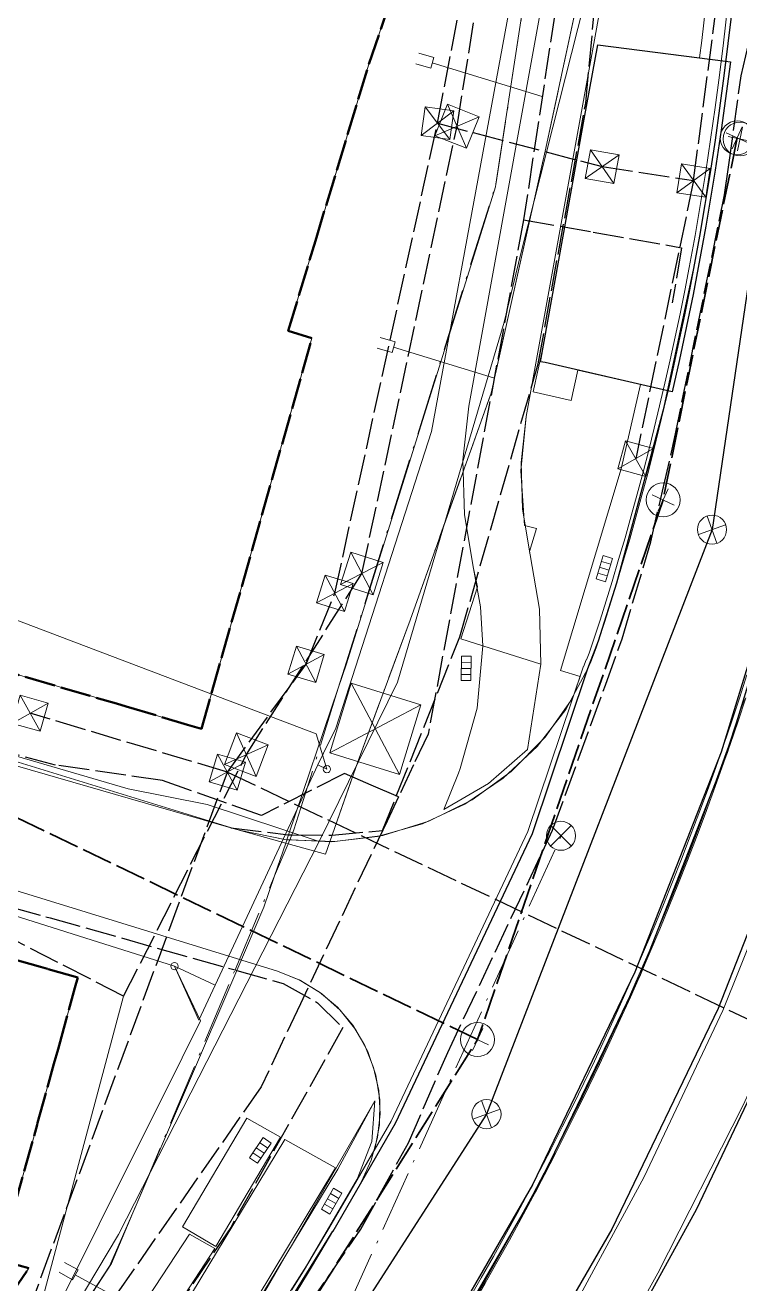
# Model space of a CAD drawing. Header units: metres. Extents: x 105014 to 106600, y 111320 to 118425.
# Drawn here: x 106035.5 to 106064.9, y 115625.7 to 115677.6 of the extents above; entities that cross this region are included whole.
import ezdxf

# ---------------------------------------------------------------- set-up
doc = ezdxf.new("R2010")
doc.units = ezdxf.units.M
doc.linetypes.add('DASHDOT', pattern=[3.556, 2.54, -0.508, 0, -0.508])
doc.linetypes.add('DASHED', pattern=[1.524, 1.27, -0.254])
for name, color, linetype, lineweight in [('00-BASE-LIMITE', 7, 'DASHED', 50), ('00-BASE-UE', 42, 'DASHED', 25), ('10-PAV-BOCACALLE', 9, 'CONTINUOUS', 13), ('10-PAV-CALZADA-BRT', 12, 'CONTINUOUS', 30), ('10-PAV-CALZADA-MIXTA', 8, 'CONTINUOUS', 30), ('10-PAV-CICLORUTA', 76, 'CONTINUOUS', 18), ('10-PAV-PARADERO', 30, 'CONTINUOUS', 30), ('10-PAV-SARDINEL', 252, 'CONTINUOUS', 13), ('20-EP-ZONA-DURA', 253, 'CONTINUOUS', 13), ('20-EP-ZONA-VERDE', 84, 'CONTINUOUS', 13), ('30-RED-ENEL-NODOS', 11, 'CONTINUOUS', 13), ('30-RED-ENEL-PROY', 1, 'DASHED', 25), ('30-RED-ETB-CAMARA', 151, 'CONTINUOUS', 13), ('30-RED-ETB-EXIST', 145, 'CONTINUOUS', 13), ('30-RED-MOVISTAR-CAMARA', 141, 'CONTINUOUS', 13), ('30-RED-MOVISTAR-EXIST', 135, 'CONTINUOUS', 13), ('30-RED-MOVISTAR-PROY', 4, 'DASHED', 25), ('30-RED-VANTI-EXIST', 52, 'CONTINUOUS', 13), ('30-RED-VANTI-PROY', 2, 'DASHED', 25), ('30-RED-VANTI-RETIRO', 8, 'DASHDOT', 13), ('35-RH-ACUE-DOMICILIARIA', 152, 'CONTINUOUS', 9), ('35-RH-ACUE-MENOR-EXIST', 151, 'CONTINUOUS', 13), ('35-RH-ACUE-MENOR-PROY', 5, 'DASHED', 25), ('35-RH-PLUV-COLECTOR', 96, 'CONTINUOUS', 30), ('35-RH-PLUV-NODOS', 94, 'CONTINUOUS', 13), ('35-RH-PLUV-RETIRO', 8, 'DASHDOT', 13), ('36-RH-SAN-COLECTOR-PROY', 6, 'DASHED', 35), ('36-RH-SAN-POZOS', 216, 'CONTINUOUS', 13)]:
    doc.layers.add(name, color=color, linetype=linetype, lineweight=lineweight)

# ---------------------------------------------------------------- blocks, each defined once
blk = doc.blocks.new('POSTE')
blk.add_circle((0, 0), 0.15)
blk = doc.blocks.new('CAJA_ENEL')
for p, q in [((-0.6, -0.6), (0.6, 0.6)), ((-0.6, 0.6), (0.6, -0.6))]:
    blk.add_line(p, q)
blk.add_lwpolyline([(-0.6, -0.6), (0.6, -0.6), (0.6, 0.6), (-0.6, 0.6)], close=True)
blk = doc.blocks.new('CT_ENEL')
for p, q in [((-1.5, -1.5), (1.5, 1.5)), ((-1.5, 1.5), (1.5, -1.5))]:
    blk.add_line(p, q)
blk.add_lwpolyline([(-1.5, -1.5), (1.5, -1.5), (1.5, 1.5), (-1.5, 1.5)], close=True)
blk = doc.blocks.new('CAM_MOV_CS_276')
for p, q in [((-0.7, -0.7), (0.7, 0.7)), ((-0.7, 0.7), (0.7, -0.7))]:
    blk.add_line(p, q)
blk.add_lwpolyline([(-0.7, -0.7), (0.7, -0.7), (0.7, 0.7), (-0.7, 0.7)], close=True)
blk = doc.blocks.new('POZO_SAN')
for p, q in [((-0.5, 0), (0.5, 0)), ((0, -0.5), (0, 0.5))]:
    blk.add_line(p, q)
blk.add_circle((0, 0), 0.7)
blk = doc.blocks.new('SUMIDERO')
for p, q in [((-0.25, -0.2), (-0.25, 0.2)), ((0, -0.2), (0, 0.2)), ((0.25, -0.2), (0.25, 0.2))]:
    blk.add_line(p, q)
blk.add_lwpolyline([(-0.5, -0.2), (0.5, -0.2), (0.5, 0.2), (-0.5, 0.2)], close=True)
blk = doc.blocks.new('POZO_PLUV')
for p, q in [((-0.42, -0.42), (0.42, 0.42)), ((-0.42, 0.42), (0.42, -0.42))]:
    blk.add_line(p, q)
blk.add_circle((0, 0), 0.6)

msp = doc.modelspace()

# ---------------------------------------------------------------- linework, layer by layer
at = {"layer": '00-BASE-LIMITE'}
for points in [[(106034.0391, 115651.1237), (106039.2591, 115649.5991), (106039.6659, 115649.4809), (106042.1871, 115648.7295), (106042.7621, 115648.5581), (106047.3159, 115664.6539), (106046.3317, 115664.9517), (106047.2133, 115667.8651), (106047.4557, 115668.6667), (106049.6567, 115675.9409), (106052.4613, 115684.1817)], [(106035.0557, 115628.8585), (106035.8681, 115631.7921), (106035.9913, 115632.2371), (106036.0167, 115632.3287), (106036.6885, 115634.7545), (106036.8563, 115635.3607), (106036.8995, 115635.5165), (106037.5545, 115637.8815), (106037.6725, 115638.3077), (106036.4273, 115638.6663), (106036.1323, 115638.7512), (106033.7409, 115639.4399)], [(106033.9895, 115623.9151), (106035.6561, 115626.3399), (106034.4503, 115626.6725)]]:
    msp.add_lwpolyline(points, dxfattribs=at)
at = {"layer": '00-BASE-UE'}
for points in [[(106034.0391, 115651.1237), (106039.2591, 115649.5991), (106039.6659, 115649.4809), (106042.1871, 115648.7295), (106042.7621, 115648.5581), (106047.3159, 115664.6539), (106046.3317, 115664.9517), (106047.2133, 115667.8651), (106047.4557, 115668.6667), (106049.6567, 115675.9409), (106052.4613, 115684.1817)], [(106035.0557, 115628.8585), (106035.8681, 115631.7921), (106035.9913, 115632.2371), (106036.0167, 115632.3287), (106036.6885, 115634.7545), (106036.8563, 115635.3607), (106036.8995, 115635.5165), (106037.5545, 115637.8815), (106037.6725, 115638.3077), (106036.4273, 115638.6663), (106036.1323, 115638.7513), (106033.7409, 115639.4399)], [(106033.9895, 115623.9151), (106035.6561, 115626.3399), (106034.4503, 115626.6725)]]:
    msp.add_lwpolyline(points, dxfattribs=at)
at = {"layer": '10-PAV-BOCACALLE'}
msp.add_lwpolyline([(106033.0546, 115647.8458), (106044.3235, 115644.3899), (106046.2003, 115643.9976), (106048.1156, 115643.9092), (106050.0205, 115644.1269), (106051.8665, 115644.6453), (106053.6063, 115645.4511), (106055.1955, 115646.5236), (106056.5937, 115647.8356), (106057.7651, 115649.3536), (106058.6797, 115651.0387), (106056.3949, 115644.2534), (106050.7506, 115632.3068), (106048.9511, 115629.1957), (106049.3531, 115629.9061), (106049.7586, 115630.789), (106050.0162, 115631.7258), (106050.1194, 115632.6918), (106050.0652, 115633.6619), (106049.8552, 115634.6105), (106049.4948, 115635.5127), (106048.9936, 115636.345), (106048.3646, 115637.0855), (106047.6243, 115637.7147), (106046.7922, 115638.2162), (106045.8901, 115638.5769), (106031.5952, 115642.9867)], dxfattribs=at)
at = {"layer": '10-PAV-CALZADA-BRT'}
for points in [[(106057.1888, 115617.9205), (106063.1668, 115628.7801), (106068.4872, 115639.9764), (106073.1313, 115651.4698), (106077.0824, 115663.2194), (106080.3265, 115675.1835), (106082.8522, 115687.3197)], [(106074.7223, 115678.5939), (106074.5711, 115677.1825), (106074.4089, 115675.7725), (106074.2351, 115674.3639), (106074.0491, 115672.9567), (106073.8507, 115671.5513), (106073.6393, 115670.1479), (106073.4147, 115668.7463), (106073.1759, 115667.3473), (106072.9227, 115665.9507), (106070.6962, 115656.0994), (106067.7327, 115646.4443), (106064.0491, 115637.0402), (106059.6664, 115627.941), (106054.6096, 115619.1984)], [(106051.6516, 115621.0691), (106056.5742, 115629.5804), (106060.8408, 115638.4388), (106064.427, 115647.5939), (106067.3124, 115656.9933), (106069.4805, 115666.5837), (106069.7287, 115667.9537), (106069.9615, 115669.3179), (106070.1809, 115670.6855), (106070.3873, 115672.0565), (106070.5813, 115673.4305), (106070.7633, 115674.8073), (106070.9335, 115676.1869), (106071.0925, 115677.5689)]]:
    msp.add_lwpolyline(points, dxfattribs=at)
at = {"layer": '10-PAV-CALZADA-MIXTA'}
for points in [[(106070.9805, 115678.8207), (106070.8303, 115677.4331), (106070.6693, 115676.0467), (106070.4967, 115674.6617), (106070.3121, 115673.2781), (106070.1151, 115671.8963), (106069.9051, 115670.5165), (106069.6817, 115669.1385), (106069.4445, 115667.7631), (106069.1931, 115666.3901), (106067.0322, 115656.9002), (106064.1674, 115647.5986), (106060.6147, 115638.5374), (106056.394, 115629.7674), (106051.5291, 115621.3378)], [(106045.0752, 115622.8487), (106048.1809, 115627.864), (106048.1826, 115627.867), (106048.9511, 115629.1957), (106050.7506, 115632.3068), (106056.3949, 115644.2534), (106058.6797, 115651.0387), (106059.1203, 115652.1883), (106059.8709, 115654.5762), (106061.8285, 115661.8147), (106063.0483, 115667.5327), (106063.2909, 115668.8571), (106063.5173, 115670.1697), (106063.7307, 115671.4865), (106063.9317, 115672.8077), (106064.1207, 115674.1325), (106064.2979, 115675.4615), (106064.4641, 115676.7939), (106064.6193, 115678.1297)]]:
    msp.add_lwpolyline(points, dxfattribs=at)
at = {"layer": '10-PAV-CICLORUTA'}
for points in [[(106060.9029, 115683.3759), (106059.9254, 115681.2598), (106059.3181, 115679.0093), (106056.1371, 115661.4281), (106055.9278, 115659.5265), (106055.9835, 115657.6143), (106056.3031, 115655.7281), (106056.6804, 115653.4917), (106056.7417, 115651.2245), (106054.3567, 115651.9799), (106054.2563, 115653.5833), (106053.9703, 115655.1641), (106053.5951, 115657.3784), (106053.5298, 115659.6232), (106053.7755, 115661.8555), (106056.9565, 115679.4365), (106057.4874, 115681.5488), (106058.2969, 115683.5707), (106060.9029, 115683.3759)], [(106056.7417, 115651.2245), (106056.1989, 115647.7067), (106054.5867, 115646.3104), (106052.7469, 115645.2315), (106053.3459, 115646.7327), (106053.4205, 115646.9247), (106054.1254, 115649.4048), (106054.3567, 115651.9799), (106056.7417, 115651.2245)], [(106048.2905, 115630.4649), (106044.3743, 115623.9727), (106040.0641, 115617.7351), (106039.2645, 115616.6635), (106038.4645, 115615.6141), (106037.6521, 115614.5707), (106036.8281, 115613.5333), (106036.1801, 115612.7327), (106034.3153, 115614.2437), (106034.9557, 115615.0347), (106035.7655, 115616.0543), (106036.5633, 115617.0789), (106037.3485, 115618.1089), (106038.1367, 115619.1651), (106042.3604, 115625.278), (106046.1981, 115631.6403), (106048.2905, 115630.4649)]]:
    msp.add_lwpolyline(points, close=True, dxfattribs=at)
at = {"layer": '10-PAV-PARADERO'}
msp.add_lwpolyline([(106059.085, 115676.7382), (106064.3497, 115676.0678), (106064.5479, 115676.0406), (106064.1692, 115673.2257), (106063.9226, 115671.579), (106063.5397, 115669.2686), (106063.0171, 115666.4514), (106062.4557, 115663.7719), (106062.1539, 115662.442), (106056.9148, 115663.6475), (106056.7233, 115663.685), (106057.7825, 115669.5389), (106058.5309, 115673.6756), (106059.085, 115676.7382)], close=True, dxfattribs=at)
at = {"layer": '10-PAV-SARDINEL'}
for points in [[(106046.4882, 115625.4436), (106047.0014, 115626.2798), (106047.5083, 115627.1205), (106048.009, 115627.9663), (106048.3958, 115628.6303), (106048.7779, 115629.2956), (106050.5734, 115632.3998), (106056.2091, 115644.3283), (106058.4902, 115651.1025), (106058.4918, 115651.1071), (106058.4958, 115651.1174), (106058.6151, 115651.3958), (106058.617, 115651.4005), (106058.7285, 115651.6808), (106058.8327, 115651.9635), (106058.9302, 115652.2507), (106059.1853, 115653.0432), (106059.4353, 115653.8384), (106059.6795, 115654.6342), (106059.9477, 115655.531), (106060.2091, 115656.4297), (106060.4637, 115657.3303), (106060.7117, 115658.2335), (106060.9524, 115659.1373), (106061.1865, 115660.0435), (106061.4137, 115660.9514), (106061.634, 115661.8611), (106061.8556, 115662.8084), (106062.0699, 115663.7575), (106062.2766, 115664.7083), (106062.4759, 115665.6606), (106062.6674, 115666.6139), (106062.8518, 115667.5697), (106063.094, 115668.8921), (106063.3201, 115670.2027), (106063.5331, 115671.5174), (106063.7339, 115672.8369), (106063.9226, 115674.1598), (106064.0996, 115675.4871), (106064.2656, 115676.8184), (106064.4206, 115678.152)], [(106064.6193, 115678.1297), (106064.4641, 115676.7939), (106064.2979, 115675.4615), (106064.1207, 115674.1325), (106063.9317, 115672.8077), (106063.7307, 115671.4865), (106063.5173, 115670.1697), (106063.2909, 115668.8571), (106063.0483, 115667.5327), (106062.8638, 115666.5758), (106062.6717, 115665.6204), (106062.4722, 115664.6665), (106062.2651, 115663.7142), (106062.0505, 115662.7636), (106061.8285, 115661.8147), (106061.6078, 115660.9036), (106061.3803, 115659.9942), (106061.1458, 115659.0865), (106060.9045, 115658.1806), (106060.6564, 115657.2766), (106060.4014, 115656.3745), (106060.1395, 115655.4743), (106059.8709, 115654.5762), (106059.6261, 115653.7786), (106059.3759, 115652.9826), (106059.1203, 115652.1883), (106059.0213, 115651.8968), (106058.9148, 115651.6078), (106058.8009, 115651.3218), (106058.6797, 115651.0387), (106056.3949, 115644.2534), (106050.7506, 115632.3068), (106048.9511, 115629.1957), (106048.5689, 115628.5301), (106048.1826, 115627.867), (106048.1809, 115627.864), (106047.6799, 115627.0179), (106047.1723, 115626.1759), (106046.658, 115625.3378)], [(106053.7879, 115625.0714), (106054.2913, 115625.9437), (106054.7879, 115626.8198), (106055.2777, 115627.6997), (106055.7607, 115628.5834), (106056.2369, 115629.4708), (106056.7061, 115630.3619), (106057.1684, 115631.2566), (106057.6238, 115632.1548), (106058.0722, 115633.0565), (106058.5136, 115633.9617), (106058.948, 115634.8703), (106059.3753, 115635.7822), (106059.7955, 115636.6974), (106060.2087, 115637.6158), (106060.6147, 115638.5374), (106061.0135, 115639.4622), (106061.4052, 115640.3899), (106061.7897, 115641.3207), (106062.167, 115642.2545), (106062.537, 115643.1911), (106062.8998, 115644.1306), (106063.2553, 115645.0728), (106063.6034, 115646.0178), (106063.9442, 115646.9654), (106064.2777, 115647.9157), (106064.6038, 115648.8685), (106064.9225, 115649.8238), (106065.2338, 115650.7815)], [(106065.1884, 115649.8423), (106064.8671, 115648.877), (106064.5383, 115647.9142), (106064.202, 115646.954), (106063.8582, 115645.9965), (106063.5069, 115645.0417), (106063.1482, 115644.0896), (106062.7821, 115643.1404), (106062.4086, 115642.1941), (106062.0276, 115641.2507), (106061.6394, 115640.3103), (106061.2437, 115639.373), (106060.8408, 115638.4388), (106060.4306, 115637.5078), (106060.0132, 115636.58), (106059.5885, 115635.6555), (106059.1566, 115634.7344), (106058.7175, 115633.8166), (106058.2712, 115632.9023), (106057.8179, 115631.9915), (106057.3574, 115631.0843), (106056.8899, 115630.1807), (106056.4153, 115629.2808), (106055.9337, 115628.3847), (106055.4451, 115627.4923), (106054.9495, 115626.6037), (106054.4471, 115625.7191), (106053.9377, 115624.8384)], [(106053.9609, 115624.971), (106054.4649, 115625.8444), (106054.9623, 115626.7218), (106055.4529, 115627.6031), (106055.9366, 115628.4882), (106056.4135, 115629.377), (106056.8835, 115630.2694), (106057.3465, 115631.1655), (106057.8026, 115632.0651), (106058.2516, 115632.9682), (106058.6937, 115633.8748), (106059.1288, 115634.7847), (106059.5567, 115635.6981), (106059.9776, 115636.6147), (106060.3914, 115637.5345), (106060.798, 115638.4575), (106061.1975, 115639.3837), (106061.5898, 115640.3129), (106061.9749, 115641.2451), (106062.3527, 115642.1803), (106062.7233, 115643.1183), (106063.0867, 115644.0593), (106063.4427, 115645.003), (106063.7914, 115645.9494), (106064.1327, 115646.8985), (106064.4667, 115647.8502), (106064.7933, 115648.8045), (106065.1125, 115649.7613)], [(106065.1125, 115649.7613), (106064.7933, 115648.8045), (106064.4667, 115647.8502), (106064.1327, 115646.8985), (106063.7914, 115645.9494), (106063.4427, 115645.003), (106063.0867, 115644.0593), (106062.7233, 115643.1183), (106062.3527, 115642.1803), (106061.9749, 115641.2451), (106061.5898, 115640.3129), (106061.1975, 115639.3837), (106060.798, 115638.4575), (106060.3914, 115637.5345), (106059.9776, 115636.6147), (106059.5567, 115635.6981), (106059.1288, 115634.7847), (106058.6937, 115633.8748), (106058.2516, 115632.9682), (106057.8026, 115632.0651), (106057.3465, 115631.1655), (106056.8835, 115630.2694), (106056.4135, 115629.377), (106055.9366, 115628.4882), (106055.4529, 115627.6031), (106054.9623, 115626.7218), (106054.4649, 115625.8444), (106053.9609, 115624.971)]]:
    msp.add_lwpolyline(points, dxfattribs=at)
at = {"layer": '20-EP-ZONA-DURA'}
for points in [[(106034.0391, 115651.1237), (106039.2591, 115649.5991), (106039.6659, 115649.4809), (106042.1871, 115648.7295), (106042.7621, 115648.5581), (106047.3159, 115664.6539), (106046.3317, 115664.9517), (106047.2133, 115667.8651), (106047.4557, 115668.6667), (106049.6567, 115675.9409), (106052.4613, 115684.1817)], [(106056.9565, 115679.4365), (106053.7755, 115661.8555), (106053.5298, 115659.6232), (106053.5951, 115657.3784), (106053.9703, 115655.1641), (106054.1302, 115654.4065), (106053.4523, 115652.2663), (106054.3567, 115651.9798), (106054.1261, 115649.4083), (106053.4205, 115646.9247), (106053.3459, 115646.7327), (106052.7469, 115645.2315), (106054.5867, 115646.3104), (106056.1989, 115647.7067), (106056.7417, 115651.2245), (106056.6804, 115653.4917), (106056.3031, 115655.7281), (106056.2719, 115655.8642), (106056.5705, 115656.8075), (106056.0669, 115656.9428), (106055.9185, 115659.1883), (106056.1371, 115661.4281), (106059.3181, 115679.0093)], [(106063.5261, 115678.2523), (106063.3719, 115676.9253), (106063.282, 115676.2038), (106059.085, 115676.7382), (106058.5309, 115673.6756), (106057.7825, 115669.5389), (106056.8368, 115664.3123), (106056.4225, 115662.4387), (106057.9865, 115662.0929), (106058.261, 115663.3377), (106060.8408, 115662.7441), (106060.0573, 115659.2724), (106057.5543, 115650.9671), (106058.3588, 115650.7122), (106058.0658, 115649.8422), (106056.9227, 115648.2148), (106055.5265, 115646.7986), (106053.9155, 115645.6324), (106052.1341, 115644.7483), (106050.2311, 115644.1706), (106048.2588, 115643.9151), (106046.2714, 115643.9889), (106044.3235, 115644.3899), (106033.0546, 115647.8458)], [(106031.5953, 115642.9867), (106045.8901, 115638.5769), (106046.8419, 115638.1912), (106047.7139, 115637.6488), (106048.4806, 115636.9657), (106049.1197, 115636.1618), (106049.6122, 115635.2607), (106049.9439, 115634.2888), (106050.105, 115633.2746), (106050.0908, 115632.2477), (106049.9016, 115631.2384), (106049.9016, 115631.2384), (106048.7779, 115629.2956), (106048.3958, 115628.6303), (106048.009, 115627.9663), (106047.5083, 115627.1205), (106047.0905, 115626.4267), (106049.1412, 115629.9399), (106049.162, 115629.9754), (106049.1787, 115630.0041), (106049.7778, 115631.5615), (106049.9087, 115633.2251), (106048.3777, 115630.4159), (106044.4581, 115623.9184)], [(106035.0557, 115628.8585), (106035.8681, 115631.7921), (106035.9913, 115632.2371), (106036.0167, 115632.3287), (106036.6885, 115634.7545), (106036.8563, 115635.3607), (106036.8995, 115635.5165), (106037.5545, 115637.8815), (106037.6725, 115638.3077), (106036.4273, 115638.6663), (106036.1323, 115638.7512), (106033.7409, 115639.4399)], [(106033.9895, 115623.9151), (106035.6561, 115626.3399), (106034.4503, 115626.6725)]]:
    msp.add_lwpolyline(points, dxfattribs=at)
for points in [[(106041.9815, 115628.0463), (106043.3597, 115627.2297), (106046.0237, 115631.7383), (106044.6325, 115632.5199), (106041.9815, 115628.0463)], [(106038.1367, 115619.1651), (106037.3485, 115618.1089), (106036.5633, 115617.0789), (106035.7655, 115616.0543), (106034.9557, 115615.0347), (106034.3153, 115614.2437), (106036.1801, 115612.7327), (106036.8281, 115613.5333), (106037.6521, 115614.5707), (106038.4645, 115615.6141), (106039.2645, 115616.6635), (106040.0641, 115617.7351), (106044.3743, 115623.9727), (106048.2905, 115630.4649), (106046.1981, 115631.6403), (106042.3604, 115625.278), (106038.1367, 115619.1651)], [(106039.4195, 115623.3891), (106040.4259, 115622.7311), (106043.3087, 115627.1437), (106042.2649, 115627.7415), (106039.4195, 115623.3891)]]:
    msp.add_lwpolyline(points, close=True, dxfattribs=at)
at = {"layer": '20-EP-ZONA-VERDE'}
for points in [[(106082.0924, 115684.3097), (106080.487, 115676.7372), (106078.6007, 115669.2297), (106076.436, 115661.7977), (106073.9961, 115654.4514), (106071.2843, 115647.2011), (106068.3042, 115640.0569), (106065.0602, 115633.0286), (106061.5567, 115626.126), (106057.7985, 115619.3587)], [(106057.3936, 115623.4217), (106061.0049, 115630.0942), (106064.2326, 115636.9605), (106067.0663, 115643.9985), (106069.497, 115651.1857), (106071.5169, 115658.4989), (106073.1195, 115665.9145), (106073.3729, 115667.3125), (106073.6119, 115668.7137), (106073.8371, 115670.1171), (106074.0487, 115671.5225), (106074.2473, 115672.9297), (106074.4335, 115674.3385), (106074.6075, 115675.7489), (106074.7699, 115677.1605), (106074.9211, 115678.5733)]]:
    msp.add_lwpolyline(points, dxfattribs=at)
for points in [[(106049.1787, 115630.0041), (106047.0905, 115626.4267), (106044.084, 115621.7126), (106040.8673, 115617.1393), (106040.0629, 115616.0613), (106039.2565, 115615.0039), (106038.4383, 115613.9527), (106037.6083, 115612.9077), (106036.9571, 115612.1031), (106036.2577, 115612.6697), (106036.9063, 115613.4709), (106037.7307, 115614.5091), (106038.5437, 115615.5531), (106039.3445, 115616.6033), (106040.1445, 115617.6755), (106045.3178, 115625.2674), (106049.9087, 115633.2251), (106049.7778, 115631.5614), (106049.1787, 115630.0041)], [(106046.0237, 115631.7383), (106043.3597, 115627.2297), (106041.9815, 115628.0463), (106044.6325, 115632.5199), (106046.0237, 115631.7383)], [(106043.3087, 115627.1437), (106040.4259, 115622.7311), (106039.4195, 115623.3891), (106042.2649, 115627.7415), (106043.3087, 115627.1437)]]:
    msp.add_lwpolyline(points, close=True, dxfattribs=at)
at = {"layer": '30-RED-ENEL-PROY'}
for points in [[(106052.4861, 115673.5145), (106056.5323, 115694.5971)], [(106063.0341, 115671.1519), (106064.0787, 115679.0729)], [(106048.2579, 115654.1471), (106052.4861, 115673.5145)], [(106052.4861, 115673.5145), (106059.2687, 115671.7233)], [(106059.2687, 115671.7233), (106063.0341, 115671.1519)], [(106063.0341, 115671.1519), (106060.6489, 115659.6899)], [(106047.0733, 115651.2181), (106048.2579, 115654.1471)], [(106043.8301, 115646.7781), (106047.0733, 115651.2181)], [(106043.8301, 115646.7781), (106035.7087, 115649.2015)], [(106035.6271, 115624.5067), (106043.8301, 115646.7781)], [(106043.8301, 115646.7781), (106079.6659, 115629.7637)]]:
    msp.add_lwpolyline(points, dxfattribs=at)
at = {"layer": '30-RED-ETB-EXIST'}
for points in [[(106047.933, 115646.897), (106047.562, 115647.07), (106047.786, 115647.55), (106048.292, 115648.582), (106052.235, 115660.816), (106059.112, 115698.15), (106059.795, 115698.713), (106075.724, 115693.86), (106075.772, 115694.019)], [(106034.351, 115653.338), (106047.494, 115648.356), (106047.933, 115646.897)], [(106014.083, 115647.462), (106014.524, 115647.348), (106041.655, 115638.779)], [(106041.655, 115638.779), (106043.325, 115637.999), (106047.562, 115647.07), (106047.933, 115646.897)], [(106035.127, 115621.303), (106041.972, 115635.005), (106042.723, 115636.528), (106041.658, 115638.779)], [(106041.655, 115638.779), (106042.654, 115636.562), (106043.325, 115637.999), (106041.655, 115638.779)]]:
    msp.add_lwpolyline(points, dxfattribs=at)
at = {"layer": '30-RED-MOVISTAR-EXIST'}
msp.add_lwpolyline([(106036.0071, 115624.2965), (106039.5591, 115637.543)], dxfattribs=at)
at = {"layer": '30-RED-MOVISTAR-PROY'}
for points in [[(106053.2927, 115673.3885), (106056.6491, 115694.5013)], [(106049.3741, 115654.9555), (106053.2927, 115673.3885)], [(106044.6129, 115647.4965), (106049.3741, 115654.9555)], [(106039.5591, 115637.543), (106044.6129, 115647.4965)], [(106039.5591, 115637.543), (106032.2669, 115641.2849)]]:
    msp.add_lwpolyline(points, dxfattribs=at)
at = {"layer": '30-RED-VANTI-EXIST'}
for points in [[(106048.1459, 115644.1804), (106049.2217, 115647.2443), (106051.3547, 115653.0361), (106054.6931, 115662.3923), (106056.9161, 115672.3549), (106058.1995, 115678.3013), (106059.4609, 115683.8333), (106059.4721, 115683.8849)], [(106056.5324, 115681.7794), (106054.8885, 115671.0021)], [(106054.8885, 115671.0021), (106054.8721, 115670.8941), (106048.7397, 115651.2391), (106048.4, 115650.237)], [(105974.8409, 115664.4609), (106043.9685, 115644.4865)], [(106048.4, 115650.237), (106046.3529, 115644.1978)], [(106043.9685, 115644.4865), (106046.2355, 115643.8516)], [(106046.2355, 115643.8516), (106045.7775, 115642.5005)], [(106046.3529, 115644.1978), (106046.2355, 115643.8516)], [(106046.2355, 115643.8516), (106046.3342, 115643.824)], [(106046.3342, 115643.824), (106047.8697, 115643.3939), (106048.1459, 115644.1804)], [(106045.7775, 115642.5005), (106045.3393, 115641.2077), (106044.2207, 115638.6016)], [(106044.2207, 115638.6016), (106040.0726, 115628.9379)], [(106040.0726, 115628.9379), (106039.7465, 115628.1783), (106038.9761, 115626.4251), (106032.2093, 115616.0781), (106030.9219, 115614.1109), (106028.9159, 115611.0423), (106026.2828, 115607.0162)]]:
    msp.add_lwpolyline(points, dxfattribs=at)
at = {"layer": '30-RED-VANTI-PROY'}
for points in [[(106048.1459, 115644.1804), (106050.2237, 115644.3739), (106053.4061, 115652.3435), (106056.6309, 115663.6035), (106058.5905, 115674.3359), (106059.4135, 115683.1269), (106059.4721, 115683.8849)], [(106064.4707, 115671.7026), (106064.9923, 115675.4675), (106065.4865, 115677.6081), (106065.5138, 115677.8036)], [(106061.7505, 115658.3545), (106062.2493, 115660.5211), (106064.3135, 115670.5681), (106064.4707, 115671.7026)], [(106059.3989, 115650.3594), (106060.0925, 115652.2685), (106061.2677, 115656.2575), (106061.7505, 115658.3545)], [(106018.7297, 115591.2382), (106023.0985, 115595.6949), (106027.3271, 115600.0347), (106032.9579, 115605.7433), (106039.5431, 115614.0155), (106044.5248, 115620.9177), (106049.3281, 115627.9453), (106051.2847, 115631.5048), (106052.9107, 115635.2269), (106057.2283, 115644.3855), (106059.3989, 115650.3594)], [(106005.4171, 115649.3569), (106018.7437, 115645.7357), (106036.5385, 115640.7693), (106044.1463, 115638.6226)], [(106043.9685, 115644.4865), (106046.3529, 115644.1978)], [(106046.3529, 115644.1978), (106046.4882, 115644.19)], [(106046.4882, 115644.19), (106048.1459, 115644.1804)], [(106044.2207, 115638.6016), (106046.1329, 115638.0621), (106047.5499, 115637.2745), (106048.5923, 115636.2469), (106043.9697, 115628.0181), (106038.6725, 115620.1079), (106032.0481, 115611.7067), (106026.7049, 115605.6189)], [(106044.1463, 115638.6226), (106044.2207, 115638.6016)]]:
    msp.add_lwpolyline(points, dxfattribs=at)
at = {"layer": '30-RED-VANTI-RETIRO'}
for points in [[(106048.1459, 115644.1804), (106049.2217, 115647.2443), (106051.3547, 115653.0361), (106054.6931, 115662.3923), (106056.9161, 115672.3549), (106058.1995, 115678.3013), (106059.4609, 115683.8333), (106059.4721, 115683.8849)], [(106054.8885, 115671.0021), (106054.9077, 115671.0635), (106056.5324, 115681.7794)], [(106048.4, 115650.237), (106054.8885, 115671.0021)], [(106046.4882, 115644.19), (106046.5749, 115644.3961), (106048.4, 115650.237)], [(106043.9685, 115644.4865), (106046.2355, 115643.8516)], [(106045.7775, 115642.5005), (106046.3342, 115643.824)], [(106046.2355, 115643.8516), (106046.3342, 115643.824)], [(106046.3342, 115643.824), (106046.4882, 115644.19)], [(106046.3342, 115643.824), (106047.8697, 115643.3939), (106048.1459, 115644.1804)], [(106044.1463, 115638.6226), (106045.7775, 115642.5005)], [(106040.0726, 115628.9379), (106044.1463, 115638.6226)], [(106026.3126, 115606.9178), (106039.0613, 115626.5337), (106040.0726, 115628.9379)]]:
    msp.add_lwpolyline(points, dxfattribs=at)
at = {"layer": '35-RH-ACUE-DOMICILIARIA'}
for points in [[(106051.7187, 115676.3958), (106052.3343, 115676.2208), (106052.2089, 115675.7796), (106051.5933, 115675.9546)], [(106052.2716, 115676.0002), (106056.803, 115674.6149)], [(106050.1276, 115664.6796), (106050.7428, 115664.5032), (106050.6163, 115664.0623), (106050.0011, 115664.2387)], [(106050.6795, 115664.2827), (106054.8293, 115663.0059)], [(106037.1229, 115626.5769), (106037.6799, 115626.2618), (106037.454, 115625.8626), (106036.897, 115626.1777)], [(106037.5669, 115626.0622), (106039.1944, 115625.1706)]]:
    msp.add_lwpolyline(points, dxfattribs=at)
at = {"layer": '35-RH-ACUE-MENOR-EXIST'}
for points in [[(106060.98, 115703.17), (106058.53, 115678.44), (106055.95, 115668.25), (106055.23, 115665.31), (106050.84, 115650.48), (106047.61, 115643.92)], [(105950.7, 115672.14), (106039.74, 115646.09)], [(106039.74, 115646.09), (106043.0004, 115645.4447)], [(106043.0004, 115645.4447), (106047.61, 115643.92)], [(106047.61, 115643.92), (106039.34, 115627.72), (106027.64, 115608.1), (106021.36, 115600.61), (106014.67, 115592.07), (105996.26, 115573.99)]]:
    msp.add_lwpolyline(points, dxfattribs=at)
at = {"layer": '35-RH-ACUE-MENOR-PROY'}
for points in [[(106060.0724, 115696.1896), (106056.0332, 115669.5351), (106052.1023, 115648.3418), (106051.5024, 115647.0749), (106050.8768, 115645.754), (106050.4061, 115644.76), (106046.8383, 115637.226), (106045.2221, 115633.8132), (106029.7566, 115611.6385), (105997.0647, 115578.1762), (105996.4985, 115577.6243), (105984.821, 115566.1629), (105983.5353, 115564.8699), (105982.8951, 115564.2579), (105979.7183, 115561.2209), (105977.0271, 115558.6481), (105971.4047, 115553.5675), (105954.3794, 115536.6488), (105940.9485, 115523.1859)], [(106056.0332, 115669.5351), (106058.8919, 115669.0288), (106062.5428, 115668.3823), (106062.1501, 115666.1171)], [(106050.8768, 115645.754), (106049.7591, 115646.242), (106048.6522, 115646.7252), (106045.2323, 115644.9835), (106041.1584, 115646.4273), (106036.748, 115647.0668), (106033.1098, 115648.0298)]]:
    msp.add_lwpolyline(points, dxfattribs=at)
at = {"layer": '35-RH-PLUV-COLECTOR'}
for points in [[(106066.4419, 115674.6976), (106063.7943, 115656.7668)], [(106066.4419, 115674.6976), (106063.7943, 115656.7668)], [(106063.7943, 115656.7668), (106054.5034, 115632.6822)], [(106063.7943, 115656.7668), (106054.5034, 115632.6822)], [(106054.5034, 115632.6822), (106043.5247, 115615.5909)], [(106054.5034, 115632.6822), (106043.5247, 115615.5909)]]:
    msp.add_lwpolyline(points, dxfattribs=at)
at = {"layer": '35-RH-PLUV-RETIRO'}
msp.add_lwpolyline([(106033.6406, 115591.2914), (106057.5773, 115644.1468)], dxfattribs=at)
at = {"layer": '36-RH-SAN-COLECTOR-PROY'}
for points in [[(106064.83, 115672.91), (106061.78, 115657.99)], [(106061.78, 115657.99), (106054.1354, 115635.753)], [(106054.1354, 115635.753), (106032.5491, 115646.163)], [(106041.0443, 115614.93), (106054.1354, 115635.753)]]:
    msp.add_lwpolyline(points, dxfattribs=at)

# ---------------------------------------------------------------- block references
at = {"layer": '30-RED-ENEL-NODOS'}
for name, p, rotation in [('CAJA_ENEL', (106052.486, 115673.5144), 82.3), ('CAJA_ENEL', (106052.4861, 115673.5145), 82.3), ('CAJA_ENEL', (106059.2686, 115671.7233), 80), ('CAJA_ENEL', (106063.0341, 115671.1518), 81.2), ('CAJA_ENEL', (106060.6488, 115659.6898), 74.3), ('CAJA_ENEL', (106048.2578, 115654.147), 162.9), ('CAJA_ENEL', (106047.0732, 115651.2182), 163.1), ('CT_ENEL', (106049.9256, 115648.5596), 72.8), ('CT_ENEL', (106049.9256, 115648.5596), 72.8), ('CAJA_ENEL', (106035.7085, 115649.2014), 74.5), ('CAJA_ENEL', (106043.8301, 115646.778), 73.8)]:
    msp.add_blockref(name, p, dxfattribs=dict(at, rotation=rotation))
at = {"layer": '30-RED-ETB-CAMARA'}
for p in [(106047.933, 115646.897), (106041.655, 115638.779)]:
    msp.add_blockref('POSTE', p, dxfattribs=at)
at = {"layer": '30-RED-MOVISTAR-CAMARA'}
for p, rotation in [((106053.2926, 115673.3884), 68.2), ((106049.374, 115654.9554), 72.4), ((106044.6129, 115647.4964), 69.2)]:
    msp.add_blockref('CAM_MOV_CS_276', p, dxfattribs=dict(at, rotation=rotation))
at = {"layer": '35-RH-PLUV-NODOS'}
for name, p, rotation in [('POZO_PLUV', (106063.7943, 115656.7668), 245), ('POZO_PLUV', (106063.7943, 115656.7668), 245), ('SUMIDERO', (106059.3555, 115655.1585), 253.4), ('SUMIDERO', (106059.3555, 115655.1585), 253.4), ('SUMIDERO', (106059.3555, 115655.1585), 253.4), ('SUMIDERO', (106053.6675, 115651.0488), 269.6), ('POZO_PLUV', (106054.5034, 115632.6822), 245), ('POZO_PLUV', (106054.5034, 115632.6822), 245), ('SUMIDERO', (106045.1862, 115631.1894), 235.9), ('SUMIDERO', (106048.126, 115629.0964), 239.8), ('SUMIDERO', (106048.126, 115629.0964), 239.8), ('SUMIDERO', (106048.126, 115629.0964), 239.8)]:
    msp.add_blockref(name, p, dxfattribs=dict(at, rotation=rotation))
msp.add_blockref('POZO_PLUV', (106057.5709, 115644.1532), dxfattribs=at)
at = {"layer": '36-RH-SAN-POZOS'}
for p, rotation in [((106064.83, 115672.91), 245), ((106064.9481, 115672.8621), 168), ((106061.78, 115657.99), 245), ((106054.1354, 115635.753), 245)]:
    msp.add_blockref('POZO_SAN', p, dxfattribs=dict(at, rotation=rotation))

doc.saveas('drawing.dxf')
